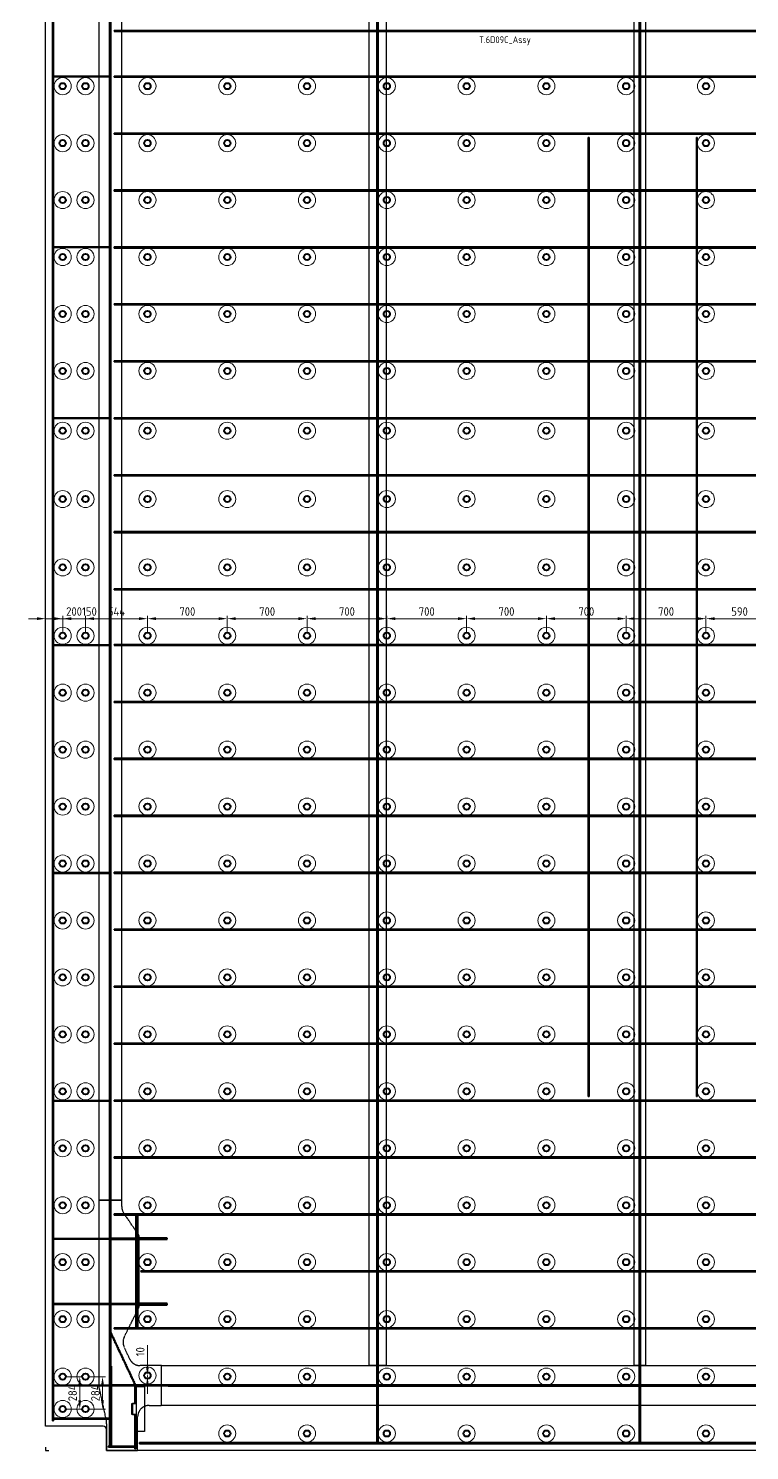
# Model space of a CAD drawing. Header units: millimetres. Extents: x -15442 to 12227, y -1071 to 35649.
# Drawn here: x -15442 to -9116, y 10174 to 22660 of the extents above; entities that cross this region are included whole.
import ezdxf

# ---------------------------------------------------------------- set-up
doc = ezdxf.new("R2010")
doc.units = ezdxf.units.MM
for name, pattern in [('AM_ISO02W050', [7.5, 6, -1.5]), ('AM_ISO08W050', [18, 12, -1.5, 3, -1.5]), ('AM_ISO09W050', [22.5, 12, -1.5, 3, -1.5, 3, -1.5])]:
    doc.linetypes.add(name, pattern=pattern)
for name, color, linetype, lineweight in [('Mechanical-AM_0', 7, 'Continuous', 40), ('Mechanical-AM_11', 3, 'AM_ISO09W050', 25), ('Mechanical-AM_3', 6, 'AM_ISO02W050', 35), ('Mechanical-AM_7', 4, 'AM_ISO08W050', 25), ('Mechanical-AM_9', 253, 'Continuous', 0)]:
    doc.layers.add(name, color=color, linetype=linetype, lineweight=lineweight)
doc.styles.add('ACISOTS', font='isocp.shx', dxfattribs={"height": 1})
doc.styles.get("Standard").update_dxf_attribs({"font": 'ISOCP.SHX'})
doc.dimstyles.new('AM_ISO', dxfattribs={"dimtxt": 3, "dimasz": 3, "dimexe": 1, "dimexo": 1, "dimgap": 1, "dimtad": 1, "dimdec": 0, "dimdsep": 46, "dimtxsty": 'Standard', "dimcen": 0, "dimclrd": 256, "dimclre": 256, "dimclrt": 2, "dimadec": 0, "dimazin": 2, "dimtp": 0.1, "dimtm": 0.1, "dimtfac": 0.71, "dimtdec": 0, "dimtmove": 0, "dimatfit": 3, "dimfxl": 1, "dimtzin": 0, "dimlwd": -1, "dimlwe": -1, "dimarcsym": 1})

# ---------------------------------------------------------------- blocks, each defined once
blk = doc.blocks.new('cover in closed box DN90xSCH40')
for points in [[(30, 51), (5, 51), (5, 45), (30, 45)], [(36, -48), (36, 48), (30, 48), (30, -48)], [(30, -45), (5, -45), (5, -51), (30, -51)]]:
    blk.add_lwpolyline(points, close=True)
for points in [[(5, 51), (2, 51), (5, 48)], [(30, 48), (30, 51), (33, 48)], [(5, -51), (5, -48), (2, -51)], [(30, -48), (30, -51), (33, -48)]]:
    blk.add_solid(points)
blk = doc.blocks.new('*D2061')
at = {"layer": 'Defpoints', "color": 0, "transparency": 16777216}
for p in [(-15142, 17478), (-15292, 17328), (-15142, 17328)]:
    blk.add_point(p, dxfattribs=at)
at = {"layer": 'Mechanical-AM_9', "transparency": 16777216}
for p, q in [((-15292, 17353), (-15292, 17503)), ((-15142, 17353), (-15142, 17503)), ((-15367, 17478), (-15442, 17478)), ((-15292, 17478), (-15142, 17478)), ((-15067, 17478), (-14822, 17478))]:
    blk.add_line(p, q, dxfattribs=at)
for points in [[(-15367, 17491), (-15367, 17466), (-15292, 17478)], [(-15067, 17491), (-15067, 17466), (-15142, 17478)]]:
    blk.add_solid(points, dxfattribs=at)
at = {"layer": 'Mechanical-AM_9', "color": 2, "transparency": 16777216, "insert": (-14907, 17541), "char_height": 75, "attachment_point": 5}
blk.add_mtext('150', dxfattribs=at)
blk = doc.blocks.new('*D2062')
at = {"layer": 'Defpoints', "color": 0, "transparency": 16777216}
for p in [(-14942, 17478), (-15142, 17328), (-14942, 17328)]:
    blk.add_point(p, dxfattribs=at)
at = {"layer": 'Mechanical-AM_9', "transparency": 16777216}
for p, q in [((-15142, 17353), (-15142, 17503)), ((-14942, 17353), (-14942, 17503)), ((-15217, 17478), (-15292, 17478)), ((-15142, 17478), (-14942, 17478)), ((-14867, 17478), (-14792, 17478))]:
    blk.add_line(p, q, dxfattribs=at)
for points in [[(-15217, 17491), (-15217, 17466), (-15142, 17478)], [(-14867, 17491), (-14867, 17466), (-14942, 17478)]]:
    blk.add_solid(points, dxfattribs=at)
at = {"layer": 'Mechanical-AM_9', "color": 2, "transparency": 16777216, "insert": (-15042, 17541), "char_height": 75, "attachment_point": 5}
blk.add_mtext('200', dxfattribs=at)
blk = doc.blocks.new('*D2063')
at = {"layer": 'Defpoints', "color": 0, "transparency": 16777216}
for p in [(-14398, 17478), (-14942, 17328), (-14398, 17328)]:
    blk.add_point(p, dxfattribs=at)
at = {"layer": 'Mechanical-AM_9', "transparency": 16777216}
for p, q in [((-14942, 17353), (-14942, 17503)), ((-14398, 17353), (-14398, 17503)), ((-14867, 17478), (-14473, 17478))]:
    blk.add_line(p, q, dxfattribs=at)
for points in [[(-14867, 17491), (-14867, 17466), (-14942, 17478)], [(-14473, 17491), (-14473, 17466), (-14398, 17478)]]:
    blk.add_solid(points, dxfattribs=at)
at = {"layer": 'Mechanical-AM_9', "color": 2, "transparency": 16777216, "insert": (-14670, 17541), "char_height": 75, "attachment_point": 5}
blk.add_mtext('544', dxfattribs=at)
blk = doc.blocks.new('*D2064')
at = {"layer": 'Defpoints', "color": 0, "transparency": 16777216}
for p in [(-13698, 17478), (-14398, 17328), (-13698, 17328)]:
    blk.add_point(p, dxfattribs=at)
at = {"layer": 'Mechanical-AM_9', "transparency": 16777216}
for p, q in [((-14398, 17353), (-14398, 17503)), ((-13698, 17353), (-13698, 17503)), ((-14323, 17478), (-13773, 17478))]:
    blk.add_line(p, q, dxfattribs=at)
for points in [[(-14323, 17491), (-14323, 17466), (-14398, 17478)], [(-13773, 17491), (-13773, 17466), (-13698, 17478)]]:
    blk.add_solid(points, dxfattribs=at)
at = {"layer": 'Mechanical-AM_9', "color": 2, "transparency": 16777216, "insert": (-14048, 17541), "char_height": 75, "attachment_point": 5}
blk.add_mtext('700', dxfattribs=at)
blk = doc.blocks.new('*D2065')
at = {"layer": 'Defpoints', "color": 0, "transparency": 16777216}
for p in [(-12998, 17478), (-13698, 17328), (-12998, 17328)]:
    blk.add_point(p, dxfattribs=at)
at = {"layer": 'Mechanical-AM_9', "transparency": 16777216}
for p, q in [((-13698, 17353), (-13698, 17503)), ((-12998, 17353), (-12998, 17503)), ((-13623, 17478), (-13073, 17478))]:
    blk.add_line(p, q, dxfattribs=at)
for points in [[(-13623, 17491), (-13623, 17466), (-13698, 17478)], [(-13073, 17491), (-13073, 17466), (-12998, 17478)]]:
    blk.add_solid(points, dxfattribs=at)
at = {"layer": 'Mechanical-AM_9', "color": 2, "transparency": 16777216, "insert": (-13348, 17541), "char_height": 75, "attachment_point": 5}
blk.add_mtext('700', dxfattribs=at)
blk = doc.blocks.new('*D2066')
at = {"layer": 'Defpoints', "color": 0, "transparency": 16777216}
for p in [(-12298, 17478), (-12998, 17328), (-12298, 17328)]:
    blk.add_point(p, dxfattribs=at)
at = {"layer": 'Mechanical-AM_9', "transparency": 16777216}
for p, q in [((-12998, 17353), (-12998, 17503)), ((-12298, 17353), (-12298, 17503)), ((-12923, 17478), (-12373, 17478))]:
    blk.add_line(p, q, dxfattribs=at)
for points in [[(-12923, 17491), (-12923, 17466), (-12998, 17478)], [(-12373, 17491), (-12373, 17466), (-12298, 17478)]]:
    blk.add_solid(points, dxfattribs=at)
at = {"layer": 'Mechanical-AM_9', "color": 2, "transparency": 16777216, "insert": (-12648, 17541), "char_height": 75, "attachment_point": 5}
blk.add_mtext('700', dxfattribs=at)
blk = doc.blocks.new('*D2067')
at = {"layer": 'Defpoints', "color": 0, "transparency": 16777216}
for p in [(-11598, 17478), (-12298, 17328), (-11598, 17328)]:
    blk.add_point(p, dxfattribs=at)
at = {"layer": 'Mechanical-AM_9', "transparency": 16777216}
for p, q in [((-12298, 17353), (-12298, 17503)), ((-11598, 17353), (-11598, 17503)), ((-12223, 17478), (-11673, 17478))]:
    blk.add_line(p, q, dxfattribs=at)
for points in [[(-12223, 17491), (-12223, 17466), (-12298, 17478)], [(-11673, 17491), (-11673, 17466), (-11598, 17478)]]:
    blk.add_solid(points, dxfattribs=at)
at = {"layer": 'Mechanical-AM_9', "color": 2, "transparency": 16777216, "insert": (-11948, 17541), "char_height": 75, "attachment_point": 5}
blk.add_mtext('700', dxfattribs=at)
blk = doc.blocks.new('*D2068')
at = {"layer": 'Defpoints', "color": 0, "transparency": 16777216}
for p in [(-10898, 17478), (-11598, 17328), (-10898, 17328)]:
    blk.add_point(p, dxfattribs=at)
at = {"layer": 'Mechanical-AM_9', "transparency": 16777216}
for p, q in [((-11598, 17353), (-11598, 17503)), ((-10898, 17353), (-10898, 17503)), ((-11523, 17478), (-10973, 17478))]:
    blk.add_line(p, q, dxfattribs=at)
for points in [[(-11523, 17491), (-11523, 17466), (-11598, 17478)], [(-10973, 17491), (-10973, 17466), (-10898, 17478)]]:
    blk.add_solid(points, dxfattribs=at)
at = {"layer": 'Mechanical-AM_9', "color": 2, "transparency": 16777216, "insert": (-11248, 17541), "char_height": 75, "attachment_point": 5}
blk.add_mtext('700', dxfattribs=at)
blk = doc.blocks.new('*D2069')
at = {"layer": 'Defpoints', "color": 0, "transparency": 16777216}
for p in [(-10198, 17478), (-10898, 17328), (-10198, 17328)]:
    blk.add_point(p, dxfattribs=at)
at = {"layer": 'Mechanical-AM_9', "transparency": 16777216}
for p, q in [((-10898, 17353), (-10898, 17503)), ((-10198, 17353), (-10198, 17503)), ((-10823, 17478), (-10273, 17478))]:
    blk.add_line(p, q, dxfattribs=at)
for points in [[(-10823, 17491), (-10823, 17466), (-10898, 17478)], [(-10273, 17491), (-10273, 17466), (-10198, 17478)]]:
    blk.add_solid(points, dxfattribs=at)
at = {"layer": 'Mechanical-AM_9', "color": 2, "transparency": 16777216, "insert": (-10548, 17541), "char_height": 75, "attachment_point": 5}
blk.add_mtext('700', dxfattribs=at)
blk = doc.blocks.new('*D2070')
at = {"layer": 'Defpoints', "color": 0, "transparency": 16777216}
for p in [(-9498, 17478), (-10198, 17328), (-9498, 17328)]:
    blk.add_point(p, dxfattribs=at)
at = {"layer": 'Mechanical-AM_9', "transparency": 16777216}
for p, q in [((-10198, 17353), (-10198, 17503)), ((-9498, 17353), (-9498, 17503)), ((-10123, 17478), (-9573, 17478))]:
    blk.add_line(p, q, dxfattribs=at)
for points in [[(-10123, 17491), (-10123, 17466), (-10198, 17478)], [(-9573, 17491), (-9573, 17466), (-9498, 17478)]]:
    blk.add_solid(points, dxfattribs=at)
at = {"layer": 'Mechanical-AM_9', "color": 2, "transparency": 16777216, "insert": (-9848, 17541), "char_height": 75, "attachment_point": 5}
blk.add_mtext('700', dxfattribs=at)
blk = doc.blocks.new('*D2071')
at = {"layer": 'Defpoints', "color": 0, "transparency": 16777216}
for p in [(-8908, 17478), (-9498, 17328), (-8908, 17328)]:
    blk.add_point(p, dxfattribs=at)
at = {"layer": 'Mechanical-AM_9', "transparency": 16777216}
for p, q in [((-9498, 17353), (-9498, 17503)), ((-8908, 17353), (-8908, 17503)), ((-9423, 17478), (-8983, 17478))]:
    blk.add_line(p, q, dxfattribs=at)
for points in [[(-9423, 17491), (-9423, 17466), (-9498, 17478)], [(-8983, 17491), (-8983, 17466), (-8908, 17478)]]:
    blk.add_solid(points, dxfattribs=at)
at = {"layer": 'Mechanical-AM_9', "color": 2, "transparency": 16777216, "insert": (-9203, 17541), "char_height": 75, "attachment_point": 5}
blk.add_mtext('590', dxfattribs=at)
blk = doc.blocks.new('*D2116')
at = {"layer": 'Defpoints', "color": 0, "transparency": 16777216}
for p in [(-15142, 10823), (-15142, 10539), (-14992, 10539)]:
    blk.add_point(p, dxfattribs=at)
at = {"layer": 'Mechanical-AM_9', "transparency": 16777216}
for p, q in [((-15117, 10823), (-14967, 10823)), ((-14992, 10748), (-14992, 10614)), ((-15117, 10539), (-14967, 10539))]:
    blk.add_line(p, q, dxfattribs=at)
for points in [[(-15005, 10748), (-14980, 10748), (-14992, 10823)], [(-15005, 10614), (-14980, 10614), (-14992, 10539)]]:
    blk.add_solid(points, dxfattribs=at)
at = {"layer": 'Mechanical-AM_9', "color": 2, "transparency": 16777216, "insert": (-15055, 10681), "char_height": 75, "attachment_point": 5, "rotation": 90}
blk.add_mtext('284', dxfattribs=at)
blk = doc.blocks.new('*D2118')
at = {"layer": 'Defpoints', "color": 0, "transparency": 16777216}
for p in [(-14942, 10823), (-14942, 10539), (-14792, 10539)]:
    blk.add_point(p, dxfattribs=at)
at = {"layer": 'Mechanical-AM_9', "transparency": 16777216}
for p, q in [((-14917, 10823), (-14767, 10823)), ((-14792, 10748), (-14792, 10614)), ((-14917, 10539), (-14767, 10539))]:
    blk.add_line(p, q, dxfattribs=at)
for points in [[(-14805, 10748), (-14780, 10748), (-14792, 10823)], [(-14805, 10614), (-14780, 10614), (-14792, 10539)]]:
    blk.add_solid(points, dxfattribs=at)
at = {"layer": 'Mechanical-AM_9', "color": 2, "transparency": 16777216, "insert": (-14855, 10681), "char_height": 75, "attachment_point": 5, "rotation": 90}
blk.add_mtext('284', dxfattribs=at)
blk = doc.blocks.new('*D2122')
at = {"layer": 'Defpoints', "color": 0, "transparency": 16777216}
for p in [(-14398, 10833), (-14398, 10833), (-14398, 10823)]:
    blk.add_point(p, dxfattribs=at)
at = {"layer": 'Mechanical-AM_9', "transparency": 16777216}
for p, q in [((-14398, 10908), (-14398, 11101)), ((-14398, 10823), (-14398, 10833)), ((-14398, 10748), (-14398, 10673))]:
    blk.add_line(p, q, dxfattribs=at)
for points in [[(-14411, 10908), (-14386, 10908), (-14398, 10833)], [(-14411, 10748), (-14386, 10748), (-14398, 10823)]]:
    blk.add_solid(points, dxfattribs=at)
at = {"layer": 'Mechanical-AM_9', "color": 2, "transparency": 16777216, "insert": (-14461, 11042), "char_height": 75, "attachment_point": 5, "rotation": 90}
blk.add_mtext('10', dxfattribs=at)
blk = doc.blocks.new('PNL_01_2_2_L.H_4', base_point=(-15292.1, 10174.2))
for centre in [(-15142.1, 22153.3), (-14942.1, 22153.3), (-14398.2, 22153.3), (-13698.2, 22153.3), (-12998.2, 22153.3), (-12298.2, 22153.3), (-11598.2, 22153.3), (-10898.2, 22153.3), (-10198.2, 22153.3), (-9498.2, 22153.3), (-15142.1, 21653.3), (-14942.1, 21653.3), (-14398.2, 21653.3), (-13698.2, 21653.3), (-12998.2, 21653.3), (-12298.2, 21653.3), (-11598.2, 21653.3), (-10898.2, 21653.3), (-10198.2, 21653.3), (-9498.2, 21653.3), (-15142.1, 21153.3), (-14942.1, 21153.3), (-14398.2, 21153.3), (-13698.2, 21153.3), (-12998.2, 21153.3), (-12298.2, 21153.3), (-11598.2, 21153.3), (-10898.2, 21153.3), (-10198.2, 21153.3), (-9498.2, 21153.3), (-15142.1, 20653.3), (-14942.1, 20653.3), (-14398.2, 20653.3), (-13698.2, 20653.3), (-12998.2, 20653.3), (-12298.2, 20653.3), (-11598.2, 20653.3), (-10898.2, 20653.3), (-10198.2, 20653.3), (-9498.2, 20653.3), (-15142.1, 20153.3), (-14942.1, 20153.3), (-14398.2, 20153.3), (-13698.2, 20153.3), (-12998.2, 20153.3), (-12298.2, 20153.3), (-11598.2, 20153.3), (-10898.2, 20153.3), (-10198.2, 20153.3), (-9498.2, 20153.3), (-15142.1, 19653.3), (-14942.1, 19653.3), (-14398.2, 19653.3), (-13698.2, 19653.3), (-12998.2, 19653.3), (-12298.2, 19653.3), (-11598.2, 19653.3), (-10898.2, 19653.3), (-10198.2, 19653.3), (-9498.2, 19653.3), (-15142.1, 19128.3), (-14942.1, 19128.3), (-14398.2, 19128.3), (-13698.2, 19128.3), (-12998.2, 19128.3), (-12298.2, 19128.3), (-11598.2, 19128.3), (-10898.2, 19128.3), (-10198.2, 19128.3), (-9498.2, 19128.3), (-15142.1, 18528.3), (-14942.1, 18528.3), (-14398.2, 18528.3), (-13698.2, 18528.3), (-12998.2, 18528.3), (-12298.2, 18528.3), (-11598.2, 18528.3), (-10898.2, 18528.3), (-10198.2, 18528.3), (-9498.2, 18528.3), (-15142.1, 17928.3), (-14942.1, 17928.3), (-14398.2, 17928.3), (-13698.2, 17928.3), (-12998.2, 17928.3), (-12298.2, 17928.3), (-11598.2, 17928.3), (-10898.2, 17928.3), (-10198.2, 17928.3), (-9498.2, 17928.3), (-15142.1, 17328.3), (-14942.1, 17328.3), (-14398.2, 17328.3), (-13698.2, 17328.3), (-12998.2, 17328.3), (-12298.2, 17328.3), (-11598.2, 17328.3), (-10898.2, 17328.3), (-10198.2, 17328.3), (-9498.2, 17328.3), (-15142.1, 16828.3), (-14942.1, 16828.3), (-14398.2, 16828.3), (-13698.2, 16828.3), (-12998.2, 16828.3), (-12298.2, 16828.3), (-11598.2, 16828.3), (-10898.2, 16828.3), (-10198.2, 16828.3), (-9498.2, 16828.3), (-15142.1, 16328.3), (-14942.1, 16328.3), (-14398.2, 16328.3), (-13698.2, 16328.3), (-12998.2, 16328.3), (-12298.2, 16328.3), (-11598.2, 16328.3), (-10898.2, 16328.3), (-10198.2, 16328.3), (-9498.2, 16328.3), (-15142.1, 15828.3), (-14942.1, 15828.3), (-14398.2, 15828.3), (-13698.2, 15828.3), (-12998.2, 15828.3), (-12298.2, 15828.3), (-11598.2, 15828.3), (-10898.2, 15828.3), (-10198.2, 15828.3), (-9498.2, 15828.3), (-15142.1, 15328.3), (-14942.1, 15328.3), (-14398.2, 15328.3), (-13698.2, 15328.3), (-12998.2, 15328.3), (-12298.2, 15328.3), (-11598.2, 15328.3), (-10898.2, 15328.3), (-10198.2, 15328.3), (-9498.2, 15328.3), (-15142.1, 14828.3), (-14942.1, 14828.3), (-14398.2, 14828.3), (-13698.2, 14828.3), (-12998.2, 14828.3), (-12298.2, 14828.3), (-11598.2, 14828.3), (-10898.2, 14828.3), (-10198.2, 14828.3), (-9498.2, 14828.3), (-15142.1, 14328.3), (-14942.1, 14328.3), (-14398.2, 14328.3), (-13698.2, 14328.3), (-12998.2, 14328.3), (-12298.2, 14328.3), (-11598.2, 14328.3), (-10898.2, 14328.3), (-10198.2, 14328.3), (-9498.2, 14328.3), (-15142.1, 13828.3), (-14942.1, 13828.3), (-14398.2, 13828.3), (-13698.2, 13828.3), (-12998.2, 13828.3), (-12298.2, 13828.3), (-11598.2, 13828.3), (-10898.2, 13828.3), (-10198.2, 13828.3), (-9498.2, 13828.3), (-15142.1, 13328.3), (-14942.1, 13328.3), (-14398.2, 13328.3), (-13698.2, 13328.3), (-12998.2, 13328.3), (-12298.2, 13328.3), (-11598.2, 13328.3), (-10898.2, 13328.3), (-10198.2, 13328.3), (-9498.2, 13328.3), (-15142.1, 12828.3), (-14942.1, 12828.3), (-14398.2, 12828.3), (-13698.2, 12828.3), (-12998.2, 12828.3), (-12298.2, 12828.3), (-11598.2, 12828.3), (-10898.2, 12828.3), (-10198.2, 12828.3), (-9498.2, 12828.3), (-15142.1, 12328.3), (-14942.1, 12328.3), (-14398.2, 12328.3), (-13698.2, 12328.3), (-12998.2, 12328.3), (-12298.2, 12328.3), (-11598.2, 12328.3), (-10898.2, 12328.3), (-10198.2, 12328.3), (-9498.2, 12328.3), (-15142.1, 11828.3), (-14942.1, 11828.3), (-14398.2, 11828.3), (-13698.2, 11828.3), (-12998.2, 11828.3), (-12298.2, 11828.3), (-11598.2, 11828.3), (-10898.2, 11828.3), (-10198.2, 11828.3), (-9498.2, 11828.3), (-15142.1, 11328.3), (-14942.1, 11328.3), (-14398.2, 11328.3), (-13698.2, 11328.3), (-12998.2, 11328.3), (-12298.2, 11328.3), (-11598.2, 11328.3), (-10898.2, 11328.3), (-10198.2, 11328.3), (-9498.2, 11328.3), (-14398.2, 10833.3), (-13698.2, 10823.3), (-12998.2, 10823.3), (-12298.2, 10823.3), (-11598.2, 10823.3), (-10898.2, 10823.3), (-10198.2, 10823.3), (-9498.2, 10823.3), (-13698.2, 10324.2), (-12998.2, 10324.2), (-12298.2, 10324.2), (-11598.2, 10324.2), (-10898.2, 10324.2), (-10198.2, 10324.2), (-9498.2, 10324.2)]:
    blk.add_circle(centre, 27.5)
at = {"color": 4}
for centre in [(-15142.1, 10823.3), (-14942.1, 10823.3), (-15142.1, 10539.2), (-14942.1, 10539.2)]:
    blk.add_circle(centre, 27.5, dxfattribs=at)
at = {"layer": 'Mechanical-AM_9'}
for centre in [(-15142.1, 22153.3), (-14942.1, 22153.3), (-14398.2, 22153.3), (-13698.2, 22153.3), (-12998.2, 22153.3), (-12298.2, 22153.3), (-11598.2, 22153.3), (-10898.2, 22153.3), (-10198.2, 22153.3), (-9498.2, 22153.3), (-15142.1, 21653.3), (-14942.1, 21653.3), (-14398.2, 21653.3), (-13698.2, 21653.3), (-12998.2, 21653.3), (-12298.2, 21653.3), (-11598.2, 21653.3), (-10898.2, 21653.3), (-10198.2, 21653.3), (-9498.2, 21653.3), (-15142.1, 21153.3), (-14942.1, 21153.3), (-14398.2, 21153.3), (-13698.2, 21153.3), (-12998.2, 21153.3), (-12298.2, 21153.3), (-11598.2, 21153.3), (-10898.2, 21153.3), (-10198.2, 21153.3), (-9498.2, 21153.3), (-15142.1, 20653.3), (-14942.1, 20653.3), (-14398.2, 20653.3), (-13698.2, 20653.3), (-12998.2, 20653.3), (-12298.2, 20653.3), (-11598.2, 20653.3), (-10898.2, 20653.3), (-10198.2, 20653.3), (-9498.2, 20653.3), (-15142.1, 20153.3), (-14942.1, 20153.3), (-14398.2, 20153.3), (-13698.2, 20153.3), (-12998.2, 20153.3), (-12298.2, 20153.3), (-11598.2, 20153.3), (-10898.2, 20153.3), (-10198.2, 20153.3), (-9498.2, 20153.3), (-15142.1, 19653.3), (-14942.1, 19653.3), (-14398.2, 19653.3), (-13698.2, 19653.3), (-12998.2, 19653.3), (-12298.2, 19653.3), (-11598.2, 19653.3), (-10898.2, 19653.3), (-10198.2, 19653.3), (-9498.2, 19653.3), (-15142.1, 19128.3), (-14942.1, 19128.3), (-14398.2, 19128.3), (-13698.2, 19128.3), (-12998.2, 19128.3), (-12298.2, 19128.3), (-11598.2, 19128.3), (-10898.2, 19128.3), (-10198.2, 19128.3), (-9498.2, 19128.3), (-15142.1, 18528.3), (-14942.1, 18528.3), (-14398.2, 18528.3), (-13698.2, 18528.3), (-12998.2, 18528.3), (-12298.2, 18528.3), (-11598.2, 18528.3), (-10898.2, 18528.3), (-10198.2, 18528.3), (-9498.2, 18528.3), (-15142.1, 17928.3), (-14942.1, 17928.3), (-14398.2, 17928.3), (-13698.2, 17928.3), (-12998.2, 17928.3), (-12298.2, 17928.3), (-11598.2, 17928.3), (-10898.2, 17928.3), (-10198.2, 17928.3), (-9498.2, 17928.3), (-15142.1, 17328.3), (-14942.1, 17328.3), (-14398.2, 17328.3), (-13698.2, 17328.3), (-12998.2, 17328.3), (-12298.2, 17328.3), (-11598.2, 17328.3), (-10898.2, 17328.3), (-10198.2, 17328.3), (-9498.2, 17328.3), (-15142.1, 16828.3), (-14942.1, 16828.3), (-14398.2, 16828.3), (-13698.2, 16828.3), (-12998.2, 16828.3), (-12298.2, 16828.3), (-11598.2, 16828.3), (-10898.2, 16828.3), (-10198.2, 16828.3), (-9498.2, 16828.3), (-15142.1, 16328.3), (-14942.1, 16328.3), (-14398.2, 16328.3), (-13698.2, 16328.3), (-12998.2, 16328.3), (-12298.2, 16328.3), (-11598.2, 16328.3), (-10898.2, 16328.3), (-10198.2, 16328.3), (-9498.2, 16328.3), (-15142.1, 15828.3), (-14942.1, 15828.3), (-14398.2, 15828.3), (-13698.2, 15828.3), (-12998.2, 15828.3), (-12298.2, 15828.3), (-11598.2, 15828.3), (-10898.2, 15828.3), (-10198.2, 15828.3), (-9498.2, 15828.3), (-15142.1, 15328.3), (-14942.1, 15328.3), (-14398.2, 15328.3), (-13698.2, 15328.3), (-12998.2, 15328.3), (-12298.2, 15328.3), (-11598.2, 15328.3), (-10898.2, 15328.3), (-10198.2, 15328.3), (-9498.2, 15328.3), (-15142.1, 14828.3), (-14942.1, 14828.3), (-14398.2, 14828.3), (-13698.2, 14828.3), (-12998.2, 14828.3), (-12298.2, 14828.3), (-11598.2, 14828.3), (-10898.2, 14828.3), (-10198.2, 14828.3), (-9498.2, 14828.3), (-15142.1, 14328.3), (-14942.1, 14328.3), (-14398.2, 14328.3), (-13698.2, 14328.3), (-12998.2, 14328.3), (-12298.2, 14328.3), (-11598.2, 14328.3), (-10898.2, 14328.3), (-10198.2, 14328.3), (-9498.2, 14328.3), (-15142.1, 13828.3), (-14942.1, 13828.3), (-14398.2, 13828.3), (-13698.2, 13828.3), (-12998.2, 13828.3), (-12298.2, 13828.3), (-11598.2, 13828.3), (-10898.2, 13828.3), (-10198.2, 13828.3), (-9498.2, 13828.3), (-15142.1, 13328.3), (-14942.1, 13328.3), (-14398.2, 13328.3), (-13698.2, 13328.3), (-12998.2, 13328.3), (-12298.2, 13328.3), (-11598.2, 13328.3), (-10898.2, 13328.3), (-10198.2, 13328.3), (-9498.2, 13328.3), (-15142.1, 12828.3), (-14942.1, 12828.3), (-14398.2, 12828.3), (-13698.2, 12828.3), (-12998.2, 12828.3), (-12298.2, 12828.3), (-11598.2, 12828.3), (-10898.2, 12828.3), (-10198.2, 12828.3), (-9498.2, 12828.3), (-15142.1, 12328.3), (-14942.1, 12328.3), (-14398.2, 12328.3), (-13698.2, 12328.3), (-12998.2, 12328.3), (-12298.2, 12328.3), (-11598.2, 12328.3), (-10898.2, 12328.3), (-10198.2, 12328.3), (-9498.2, 12328.3), (-15142.1, 11828.3), (-14942.1, 11828.3), (-14398.2, 11828.3), (-13698.2, 11828.3), (-12998.2, 11828.3), (-12298.2, 11828.3), (-11598.2, 11828.3), (-10898.2, 11828.3), (-10198.2, 11828.3), (-9498.2, 11828.3), (-15142.1, 11328.3), (-14942.1, 11328.3), (-14398.2, 11328.3), (-13698.2, 11328.3), (-12998.2, 11328.3), (-12298.2, 11328.3), (-11598.2, 11328.3), (-10898.2, 11328.3), (-10198.2, 11328.3), (-9498.2, 11328.3), (-15142.1, 10823.3), (-14942.1, 10823.3), (-14398.2, 10833.3), (-13698.2, 10823.3), (-12998.2, 10823.3), (-12298.2, 10823.3), (-11598.2, 10823.3), (-10898.2, 10823.3), (-10198.2, 10823.3), (-9498.2, 10823.3), (-15142.1, 10539.2), (-14942.1, 10539.2), (-13698.2, 10324.2), (-12998.2, 10324.2), (-12298.2, 10324.2), (-11598.2, 10324.2), (-10898.2, 10324.2), (-10198.2, 10324.2), (-9498.2, 10324.2)]:
    blk.add_circle(centre, 75, dxfattribs=at)
for p1, p2, distance, picture, middle in [((-15292.1, 17328.3), (-15142.1, 17328.3), 150, '*D2061', (-14907.1, 17540.8)), ((-15142.1, 17328.3), (-14942.1, 17328.3), 150, '*D2062', (-15042.1, 17540.8)), ((-14942.1, 17328.3), (-14398.2, 17328.3), 150, '*D2063', (-14670.2, 17540.8)), ((-14398.2, 17328.3), (-13698.2, 17328.3), 150, '*D2064', (-14048.2, 17540.8)), ((-13698.2, 17328.3), (-12998.2, 17328.3), 150, '*D2065', (-13348.2, 17540.8)), ((-12998.2, 17328.3), (-12298.2, 17328.3), 150, '*D2066', (-12648.2, 17540.8)), ((-12298.2, 17328.3), (-11598.2, 17328.3), 150, '*D2067', (-11948.2, 17540.8)), ((-11598.2, 17328.3), (-10898.2, 17328.3), 150, '*D2068', (-11248.2, 17540.8)), ((-10898.2, 17328.3), (-10198.2, 17328.3), 150, '*D2069', (-10548.2, 17540.8)), ((-10198.2, 17328.3), (-9498.2, 17328.3), 150, '*D2070', (-9848.2, 17540.8)), ((-9498.2, 17328.3), (-8908.2, 17328.3), 150, '*D2071', (-9203.2, 17540.8)), ((-14398.2, 10823.3), (-14398.2, 10833.3), 0, '*D2122', (-14460.7, 11042.1)), ((-15142.1, 10823.3), (-15142.1, 10539.2), 150, '*D2116', (-15054.6, 10681.3)), ((-14942.1, 10823.3), (-14942.1, 10539.2), 150, '*D2118', (-14854.6, 10681.3))]:
    dim = blk.add_aligned_dim(p1=p1, p2=p2, distance=distance, dimstyle='AM_ISO', override={"dimscale": 25}, dxfattribs=at)
    dim.commit()
    dim.dimension.update_dxf_attribs({"geometry": picture, "text_midpoint": middle})

msp = doc.modelspace()

# ---------------------------------------------------------------- linework, layer by layer
msp.add_lwpolyline([(-14757, 24404), (-3107, 24404), (-3107, 23959, 0.414214), (-3077, 23929), (-2522, 23929), (-2522, 10389), (-3077, 10389, 0.414214), (-3107, 10359), (-3107, 10174), (-14757, 10174), (-14757, 10359, 0.414214), (-14787, 10389), (-15292, 10389), (-15292, 23929), (-14787, 23929, 0.414214), (-14757, 23959)], format="xyb", close=True)
msp.add_lwpolyline([(-14494, 10737), (-14423, 10737), (-14423, 10342), (-14494, 10342)], close=True)
at = {"layer": 'Mechanical-AM_0', "linetype": 'AM_ISO02W050'}
for points in [[(-12382, 23831), (-12376, 23831), (-12376, 10748), (-12382, 10748)], [(-10082, 23831), (-10076, 23831), (-10076, 10748), (-10082, 10748)], [(-14727, 23664), (-14721, 23664), (-14721, 10914), (-14727, 10914)], [(-15222, 22242), (-14727, 22242), (-14727, 22236), (-15222, 22236)], [(-15222, 20742), (-14727, 20742), (-14727, 20736), (-15222, 20736)], [(-15222, 19242), (-14727, 19242), (-14727, 19236), (-15222, 19236)], [(-15222, 17248), (-14727, 17248), (-14727, 17242), (-15222, 17242)], [(-15222, 15248), (-14727, 15248), (-14727, 15242), (-15222, 15242)], [(-15222, 13248), (-14727, 13248), (-14727, 13242), (-15222, 13242)], [(-14486, 11252), (-14496, 11252), (-14496, 12242), (-14486, 12242)], [(-15222, 12036), (-14727, 12036), (-14727, 12030), (-15222, 12030)], [(-14496, 12030), (-14496, 12036), (-14721, 12036), (-14721, 12030)], [(-14226, 12040), (-14486, 12040), (-14486, 12030), (-14226, 12030)], [(-15222, 11464), (-14727, 11464), (-14727, 11458), (-15222, 11458)], [(-14496, 11464), (-14496, 11458), (-14721, 11458), (-14721, 11464)], [(-14226, 11464), (-14486, 11464), (-14486, 11454), (-14226, 11454)], [(-14503, 10754), (-14716, 11207), (-14721, 11204), (-14509, 10752)], [(-14727, 10914), (-14717, 10914), (-14717, 10214), (-14727, 10214)], [(-15222, 10748), (-14727, 10748), (-14727, 10742), (-15222, 10742)], [(-14717, 10752), (-14217, 10752), (-14217, 10742), (-14717, 10742)], [(-14509, 10590), (-14499, 10590), (-14499, 10742), (-14509, 10742)], [(-14217, 10742), (-8811, 10742), (-8811, 10748), (-14217, 10748)], [(-12382, 10742), (-12376, 10742), (-12376, 10244), (-12382, 10244)], [(-10082, 10742), (-10076, 10742), (-10076, 10244), (-10082, 10244)], [(-14509, 10189), (-14499, 10189), (-14499, 10488), (-14509, 10488)], [(-14742, 10214), (-14509, 10214), (-14509, 10204), (-14742, 10204)]]:
    msp.add_lwpolyline(points, close=True, dxfattribs=at)
at = {"layer": 'Mechanical-AM_11', "color": 3}
for points in [[(-12304, 10920), (-12454, 10920), (-12454, 23659), (-12304, 23659)], [(-10029, 10920), (-10129, 10920), (-10129, 23659), (-10029, 23659)], [(-14624, 23304), (-14824, 23304), (-14824, 12374), (-14624, 12374)], [(-7561, 10570), (-7621, 10549), (-8901, 10549), (-8961, 10570), (-14275, 10570), (-14275, 10920), (-8961, 10920), (-8901, 10899), (-7621, 10899), (-7561, 10920), (-3590, 10920), (-3590, 10570)]]:
    msp.add_lwpolyline(points, close=True, dxfattribs=at)
msp.add_lwpolyline([(-14602, 11171), (-14471, 11434), (-14471, 12060), (-14607, 12262, -0.149477), (-14624, 12318), (-14624, 12374), (-14824, 12374), (-14824, 10727), (-14759, 10430, -0.053748), (-14757, 10409), (-14757, 10174), (-14484, 10174), (-14484, 10470, -0.414214), (-14384, 10570), (-14275, 10570), (-14275, 10920), (-14462, 10920, -0.29076), (-14553, 10977), (-14603, 11084, -0.229303)], format="xyb", close=True, dxfattribs=at)
at = {"layer": 'Mechanical-AM_3', "color": 30, "linetype": 'AM_ISO02W050'}
for points in [[(-15222, 10434), (-15222, 23852), (-15232, 23852), (-15232, 10434)], [(-3173, 22642), (-14691, 22642), (-14691, 22632), (-3173, 22632)], [(-3173, 22242), (-14691, 22242), (-14691, 22232), (-3173, 22232)], [(-3173, 21742), (-14691, 21742), (-14691, 21732), (-3173, 21732)], [(-3173, 21242), (-14691, 21242), (-14691, 21232), (-3173, 21232)], [(-3173, 20742), (-14691, 20742), (-14691, 20732), (-3173, 20732)], [(-3173, 20242), (-14691, 20242), (-14691, 20232), (-3173, 20232)], [(-3173, 19742), (-14691, 19742), (-14691, 19732), (-3173, 19732)], [(-3173, 19242), (-14691, 19242), (-14691, 19232), (-3173, 19232)], [(-3173, 18742), (-14691, 18742), (-14691, 18732), (-3173, 18732)], [(-3173, 18242), (-14691, 18242), (-14691, 18232), (-3173, 18232)], [(-3173, 17741), (-14691, 17741), (-14691, 17731), (-3173, 17731)], [(-3173, 17251), (-14691, 17251), (-14691, 17241), (-3173, 17241)], [(-3173, 16752), (-14691, 16752), (-14691, 16742), (-3173, 16742)], [(-3173, 16252), (-14691, 16252), (-14691, 16242), (-3173, 16242)], [(-3173, 15752), (-14691, 15752), (-14691, 15742), (-3173, 15742)], [(-3173, 15252), (-14691, 15252), (-14691, 15242), (-3173, 15242)], [(-3173, 14752), (-14691, 14752), (-14691, 14742), (-3173, 14742)], [(-3173, 14252), (-14691, 14252), (-14691, 14242), (-3173, 14242)], [(-3173, 13752), (-14691, 13752), (-14691, 13742), (-3173, 13742)], [(-7862, 13252), (-14691, 13252), (-14691, 13242), (-7862, 13242)], [(-3173, 12752), (-14691, 12752), (-14691, 12742), (-3173, 12742)], [(-3173, 12252), (-14691, 12252), (-14691, 12242), (-3173, 12242)], [(-3409, 11752), (-14456, 11752), (-14456, 11742), (-3409, 11742)], [(-3173, 11252), (-14691, 11252), (-14691, 11242), (-3173, 11242)], [(-14469, 10244), (-3396, 10244), (-3396, 10234), (-14469, 10234)]]:
    msp.add_lwpolyline(points, close=True, dxfattribs=at)
at = {"layer": 'Mechanical-AM_3', "color": 6, "linetype": 'AM_ISO02W050'}
for points in [[(-10532, 13282), (-10532, 21702), (-10524, 21702), (-10524, 13282)], [(-9574, 13282), (-9574, 21702), (-9582, 21702), (-9582, 13282)], [(-15222, 10459), (-14727, 10459), (-14727, 10449), (-15222, 10449)]]:
    msp.add_lwpolyline(points, close=True, dxfattribs=at)
at = {"layer": 'Mechanical-AM_7'}
msp.add_lwpolyline([(-15292, 10203), (-15292, 10174), (-15264, 10174)], dxfattribs=at)

# ---------------------------------------------------------------- block references
at = {"xscale": -1}
msp.add_blockref('cover in closed box DN90xSCH40', (-14499, 10539), dxfattribs=at)
at = {"layer": 'Mechanical-AM_0'}
msp.add_blockref('PNL_01_2_2_L.H_4', (-15292, 10174), dxfattribs=at)

# ---------------------------------------------------------------- texts
at = {"layer": 'Mechanical-AM_9', "insert": (-11489, 22591), "char_height": 60, "width": 700.99, "attachment_point": 1, "style": 'ACISOTS'}
msp.add_mtext('T.6D09C_Assy', dxfattribs=at)

doc.saveas('drawing.dxf')
